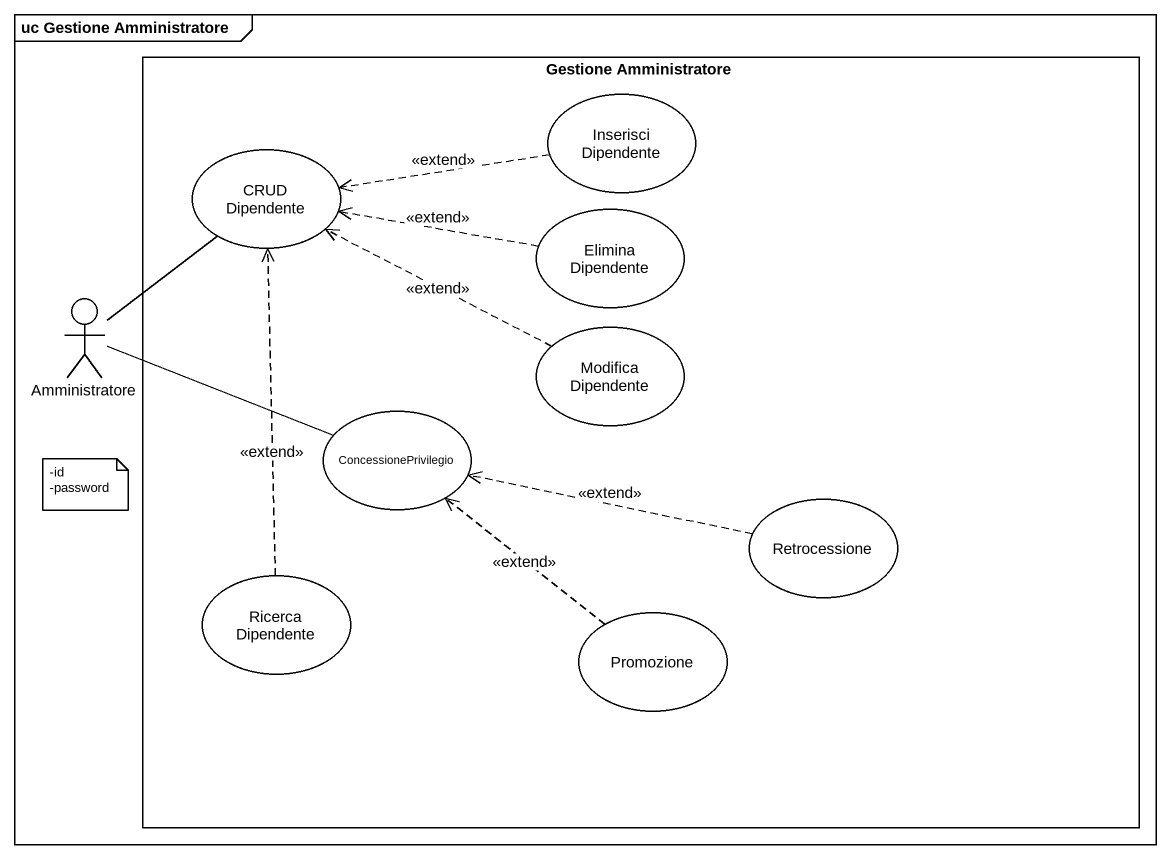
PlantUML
@startuml
mainframe uc Gestione Amministratore
rectangle "Gestione Amministratore" as Gestione_Amministratore {
  usecase "Inserisci Dipendente" as Inserisci_Dipendente
  usecase "CRUD Dipendente" as CRUD_Dipendente
  usecase "Elimina Dipendente" as Elimina_Dipendente
  usecase "Modifica Dipendente" as Modifica_Dipendente
  usecase ConcessionePrivilegio
  usecase Retrocessione
  usecase "Ricerca Dipendente" as Ricerca_Dipendente
  usecase Promozione
}
actor Amministratore
Inserisci_Dipendente .left.> CRUD_Dipendente : <<extend>>
Elimina_Dipendente .left.> CRUD_Dipendente : <<extend>>
Amministratore -up- CRUD_Dipendente
Modifica_Dipendente .left.> CRUD_Dipendente : <<extend>>
ConcessionePrivilegio -left- Amministratore
Retrocessione .left.> ConcessionePrivilegio : <<extend>>
Ricerca_Dipendente .up.> CRUD_Dipendente : <<extend>>
Promozione .up.> ConcessionePrivilegio : <<extend>>
note as N1
  -id
  -password
end note
@enduml
